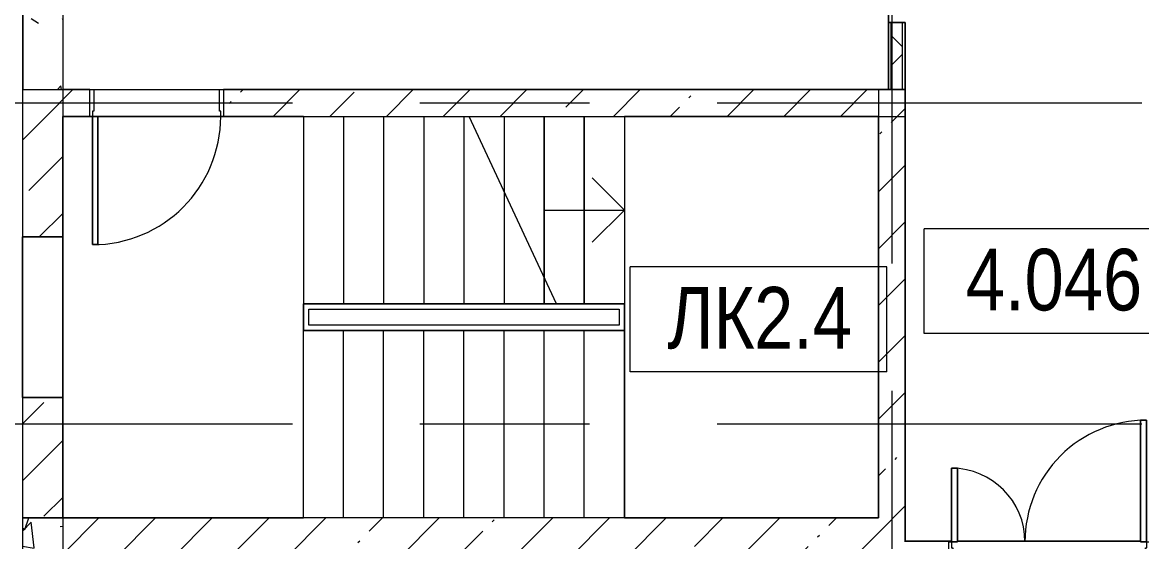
# Model space of a CAD drawing. Header units: millimetres. Extents: x 48966 to 294585, y -43515 to 30344.
# Drawn here: x 57030 to 65399, y 5241 to 9120 of the extents above; entities that cross this region are included whole.
import ezdxf

# ---------------------------------------------------------------- set-up
doc = ezdxf.new("R2010")
doc.units = ezdxf.units.MM
doc.linetypes.add('Осевые', pattern=[6350, 1270, -952.5, 3175, -952.5])
for name, color, linetype, lineweight in [('Двери', 7, 'Continuous', 9), ('Каркас_Импост', 7, 'Continuous', 9), ('Контуры', 7, 'Continuous', 9), ('Линии подступенков-1', 7, 'Continuous', 9), ('Линии свеса', 7, 'Continuous', 9), ('Марки вырезов', 7, 'Continuous', 9), ('Марки помещений', 7, 'Continuous', 9), ('Общие ребра', 7, 'Continuous', 9), ('Оси-2', 7, 'Осевые', 9), ('Панель', 7, 'Continuous', 9), ('Перекрытия', 7, 'Continuous', 9), ('Стены', 7, 'Continuous', 9), ('Стены-1', 7, 'Continuous', 18), ('Черная _1 сплошная', 7, 'Continuous', 9), ('Штриховка разреза-1', 7, 'Continuous', 9)]:
    doc.layers.add(name, color=color, linetype=linetype, lineweight=lineweight)
doc.styles.add('Arial Narrow_1', font='Arial Narrow.ttf', dxfattribs={"height": 460})
pattern_1 = [(45, (0, 0), (-424.264, 424.264), [600, -100, 20, -100]), (45, (0, 424), (-424.264, 424.264), [])]
pattern_2 = [(50, (0, 0), (1457.472, -127.512), [152.4, -1676.4]), (355, (0, 0), (-281.942, 1528.454), [121.92, -1341.12]), (100.451, (121.5, -10.6), (1175.54, 1400.933), [129.52, -1424.72]), (46.184, (0, 406.4), (2168.63, -336.34), [228.6, -2514.6]), (96.636, (180.7, 378.4), (1899.22, 1979.42), [194.28, -2137.08]), (351.184, (0, 406.4), (1899.24, 1979.4), [182.88, -2011.68]), (21, (203.2, 304.8), (1212.915, -818.121), [152.4, -1676.4]), (326, (203.2, 304.8), (494.417, 1473.504), [121.92, -1341.12]), (71.451, (304.3, 236.6), (1707.337, 655.37), [129.52, -1424.72]), (37.5, (0, 0), (24.7094, 676.4402), [67.056, -1257.808, 67.056, -1294.384, -1346.2]), (37.5, (0, 0), (24.7094, 676.4402), [-2686.304, 67.056, -1279.144]), (7.5, (0, 0), (534.558, 801.444), [67.056, -709.168, 67.056, -1227.328, -513.08]), (7.5, (0, 0), (534.558, 801.444), [-2070.608, 67.056, -446.024]), (327.5, (-453.14, 0), (1084.7275, -45.831), [67.056, -440.944, 67.056, -1517.904, -2103.12]), (327.5, (-453.14, 0), (1084.7275, -45.831), [-2092.96, 67.056, -2036.064]), (317.5, (-656.3, 0), (1185.035, 203.414), [67.056, -593.344, 67.056, -985.52, -1493.52]), (317.5, (-656.3, 0), (1185.035, 203.414), [-1712.976, 67.056, -1426.464])]

# ---------------------------------------------------------------- blocks, each defined once
blk = doc.blocks.new('Дверь - Полуторная_001 - ДВ20_21-15-6256128-План 4-го этажа на отм_ _8_400')
at = {"layer": 'Двери'}
for p, q in [((-729, -62.5), (-684, -62.5)), ((-729, -971.5), (-729, -62.5)), ((-684, -62.5), (-684, -971.5)), ((729, -62.5), (684, -62.5)), ((684, -62.5), (684, -611.5)), ((729, -611.5), (729, -62.5)), ((684, -611.5), (729, -611.5)), ((-684, -971.5), (-729, -971.5))]:
    blk.add_line(p, q, dxfattribs=at)
for centre, radius, start, end in [((-729, -62.5), 909, 270, 0), ((729, -62.5), 549, 180, 270)]:
    blk.add_arc(centre, radius, start, end, dxfattribs=at)
at = {"layer": 'Каркас_Импост'}
for p, q in [((-750, 62.5), (-720, 62.5)), ((-750, -62.5), (-750, 62.5)), ((-720, 62.5), (-720, -17.5)), ((720, 62.5), (750, 62.5)), ((720, -17.5), (720, 62.5)), ((750, 62.5), (750, -62.5)), ((-730, -62.5), (-750, -62.5)), ((-730, -17.5), (-730, -62.5)), ((-720, -17.5), (-730, -17.5)), ((730, -17.5), (720, -17.5)), ((730, -62.5), (730, -17.5)), ((750, -62.5), (730, -62.5))]:
    blk.add_line(p, q, dxfattribs=at)
at = {"layer": 'Панель'}
for p, q in [((-684, -62.5), (-729, -62.5)), ((-729, -62.5), (-729, -971.5)), ((-684, -971.5), (-684, -62.5)), ((684, -62.5), (729, -62.5)), ((684, -611.5), (684, -62.5)), ((729, -62.5), (729, -611.5)), ((729, -611.5), (684, -611.5)), ((-729, -971.5), (-684, -971.5))]:
    blk.add_line(p, q, dxfattribs=at)
blk = doc.blocks.new('Дверь - Однопольная - ДВ1__21х10-7160092-План 4-го этажа на отм_ _8_400')
at = {"layer": 'Двери'}
for p, q in [((-479, -100), (-439, -100)), ((-479, -1058), (-479, -100)), ((-439, -100), (-439, -1058)), ((-439, -1058), (-479, -1058))]:
    blk.add_line(p, q, dxfattribs=at)
blk.add_arc((-479, -100), 958, 270, 0, dxfattribs=at)
at = {"layer": 'Каркас_Импост'}
for p, q in [((-500, 100), (-470, 100)), ((-500, -100), (-500, 100)), ((-470, 100), (-470, -60)), ((470, 100), (500, 100)), ((470, -60), (470, 100)), ((500, 100), (500, -100)), ((-480, -60), (-480, -100)), ((-470, -60), (-480, -60)), ((480, -60), (470, -60)), ((480, -100), (480, -60)), ((-480, -100), (-500, -100)), ((500, -100), (480, -100))]:
    blk.add_line(p, q, dxfattribs=at)
at = {"layer": 'Панель'}
for p, q in [((-439, -100), (-479, -100)), ((-479, -100), (-479, -1058)), ((-439, -1058), (-439, -100)), ((-479, -1058), (-439, -1058))]:
    blk.add_line(p, q, dxfattribs=at)
blk = doc.blocks.new('Марка помещения_Р - Марка помещения-4575829-План 4-го этажа на отм_ _8_400')
at = {"layer": 'Марки помещений'}
for p, q in [((-4.79375, -1.95625), (-4.79375, 1.95625)), ((4.79375, 1.95625), (-4.79375, 1.95625)), ((4.79375, -1.95625), (4.79375, 1.95625)), ((4.79375, -1.95625), (-4.79375, -1.95625))]:
    blk.add_line(p, q, dxfattribs=at)

msp = doc.modelspace()

# ---------------------------------------------------------------- hatches: boundary and pattern name
at = {"layer": 'Штриховка разреза-1'}
h = msp.add_hatch(dxfattribs=at)
h.set_pattern_fill('FP_5', color=256, style=0, pattern_type=2)
h.set_pattern_definition([(45, (0, 0), (-212.132, 212.132), []), (135, (0, 0), (-212.132, -212.132), [])])
h.paths.add_polyline_path([(63526.6, 8619.1), (63611.6, 8619.1), (63611.6, 9119.6), (63526.6, 9119.6)], flags=0)
h.paths.add_polyline_path([(63526.6, 10619.6), (63611.6, 10619.6), (63611.6, 11017.1), (63526.6, 11017.1), (63526.6, 10737.4)], flags=0)
h = msp.add_hatch(dxfattribs=at)
h.set_pattern_fill('FP_8', color=256, style=0, pattern_type=2)
h.set_pattern_definition(pattern_2)
h.paths.add_polyline_path([(57334.1, 8617.1), (57334.1, 9217.1), (57034.1, 9217.1), (57034.1, 8617.1)], flags=0)
h = msp.add_hatch(dxfattribs=at)
h.set_pattern_fill('FP_4', color=256, style=0, pattern_type=2)
h.set_pattern_definition(pattern_1)
h.paths.add_polyline_path([(62855.9, 8417.1), (63631.6, 8417.1), (63631.6, 8617.1), (58534.1, 8617.1), (58534.1, 8417.1), (61235.4, 8417.1)], flags=0)
h.paths.add_polyline_path([(57534.1, 8417.1), (57534.1, 8617.1), (57031.6, 8617.1), (57031.6, 8417.1), (57331.6, 8417.1)], flags=0)
h = msp.add_hatch(dxfattribs=at)
h.set_pattern_fill('FP_4', color=256, style=0, pattern_type=2)
h.set_pattern_definition(pattern_1)
h.paths.add_polyline_path([(63606.6, 5117.1), (63631.6, 5117.1), (63631.6, 8617.1), (63431.6, 8617.1), (63431.6, 5117.1)], flags=0)
h = msp.add_hatch(dxfattribs=at)
h.set_pattern_fill('FP_4', color=256, style=0, pattern_type=2)
h.set_pattern_definition(pattern_1)
h.paths.add_polyline_path([(57031.6, 5417.1), (57331.6, 5417.1), (57331.6, 6317.1), (57031.6, 6317.1), (57031.6, 6244.2)], flags=0)
h.paths.add_polyline_path([(57331.6, 7517.1), (57331.6, 8417.1), (57031.6, 8417.1), (57031.6, 7517.1)], flags=0)
h = msp.add_hatch(dxfattribs=at)
h.set_pattern_fill('FP_4', color=256, style=0, pattern_type=2)
h.set_pattern_definition(pattern_1)
h.paths.add_polyline_path([(57031.6, 5417.1), (57331.6, 5417.1), (57331.6, 6317.1), (57031.6, 6317.1), (57031.6, 6244.2)], flags=0)
h.paths.add_polyline_path([(57031.6, 7517.1), (57331.6, 7517.1), (57331.6, 8417.1), (57031.6, 8417.1)], flags=0)
h = msp.add_hatch(dxfattribs=at)
h.set_pattern_fill('FP_8', color=256, style=0, pattern_type=2)
h.set_pattern_definition(pattern_2)
h.paths.add_polyline_path([(57331.6, 4557.1), (57331.6, 5417.1), (57031.6, 5417.1), (57031.6, 4557.1)], flags=0)
h = msp.add_hatch(dxfattribs=at)
h.set_pattern_fill('FP_4', color=256, style=0, pattern_type=2)
h.set_pattern_definition(pattern_1)
h.paths.add_polyline_path([(63431.6, 5117.1), (63431.6, 5417.1), (57331.6, 5417.1), (57331.6, 5117.1), (62855.9, 5117.1)], flags=0)

# ---------------------------------------------------------------- linework, layer by layer
at = {"layer": 'Контуры'}
for p, q in [((57331.6, 8417.1), (57331.6, 5417.1)), ((59131.6, 8417.1), (57331.6, 8417.1)), ((57331.6, 8417.1), (57331.6, 5417.1)), ((59131.6, 8417.1), (57331.6, 8417.1)), ((57331.6, 8417.1), (57331.6, 5417.1)), ((59131.6, 8417.1), (57331.6, 8417.1)), ((57331.6, 8417.1), (57331.6, 5417.1)), ((59131.6, 8417.1), (57331.6, 8417.1)), ((57331.6, 8417.1), (57331.6, 5417.1)), ((58831.6, 8417.1), (57331.6, 8417.1)), ((58831.6, 8417.1), (61831.6, 8417.1)), ((59131.6, 8417.1), (59131.6, 7017.1)), ((59131.6, 8417.1), (59131.6, 7017.1)), ((59131.6, 8417.1), (59131.6, 7017.1)), ((59131.6, 8417.1), (59131.6, 7017.1)), ((59131.6, 8417.1), (60370.8, 8417.1)), ((59131.6, 8417.1), (61531.6, 8417.1)), ((59131.6, 8417.1), (61831.6, 8417.1)), ((59131.6, 8417.1), (61531.6, 8417.1)), ((59161.6, 8417.1), (61561.6, 8417.1)), ((63431.6, 8417.1), (61531.6, 8417.1)), ((63431.6, 8417.1), (61531.6, 8417.1)), ((61531.6, 8417.1), (61531.6, 7017.1)), ((61531.6, 8417.1), (61531.6, 7017.1)), ((63431.6, 8417.1), (61561.6, 8417.1)), ((63431.6, 8417.1), (61831.6, 8417.1)), ((63431.6, 8417.1), (61831.6, 8417.1)), ((63431.6, 5417.1), (63431.6, 8417.1)), ((63431.6, 5417.1), (63431.6, 8417.1)), ((63431.6, 5417.1), (63431.6, 8417.1)), ((63431.6, 5417.1), (63431.6, 8417.1)), ((63431.6, 5417.1), (63431.6, 8417.1)), ((59131.6, 6817.1), (59131.6, 7017.1)), ((59131.6, 6817.1), (59131.6, 7017.1)), ((59131.6, 7017.1), (61023.6, 7017.1)), ((59131.6, 7017.1), (61531.6, 7017.1)), ((59131.6, 7017.1), (61531.6, 7017.1)), ((59131.6, 7017.1), (61531.6, 7017.1)), ((59131.6, 7017.1), (61531.6, 7017.1)), ((59161.6, 7017.1), (61531.6, 7017.1)), ((61531.6, 7017.1), (61531.6, 6817.1)), ((61531.6, 7017.1), (61531.6, 6817.1)), ((59131.6, 5417.1), (59131.6, 6817.1)), ((59131.6, 5417.1), (59131.6, 6817.1)), ((59131.6, 5417.1), (59131.6, 6817.1)), ((59131.6, 5417.1), (59131.6, 6817.1)), ((61531.6, 6817.1), (59131.6, 6817.1)), ((61531.6, 6817.1), (59131.6, 6817.1)), ((61531.6, 6817.1), (59131.6, 6817.1)), ((61531.6, 6817.1), (59131.6, 6817.1)), ((61531.6, 5417.1), (61531.6, 6817.1)), ((61531.6, 5417.1), (61531.6, 6817.1)), ((57331.6, 5417.1), (59131.6, 5417.1)), ((57331.6, 5417.1), (59131.6, 5417.1)), ((57331.6, 5417.1), (59131.6, 5417.1)), ((57331.6, 5417.1), (59131.6, 5417.1)), ((57331.6, 5417.1), (59101.6, 5417.1)), ((61801.6, 5417.1), (59101.6, 5417.1)), ((61531.6, 5417.1), (59131.6, 5417.1)), ((61831.6, 5417.1), (59131.6, 5417.1)), ((61531.6, 5417.1), (59131.6, 5417.1)), ((61831.6, 5417.1), (59131.6, 5417.1)), ((61531.6, 5417.1), (63431.6, 5417.1)), ((61531.6, 5417.1), (63431.6, 5417.1)), ((61801.6, 5417.1), (63431.6, 5417.1)), ((61831.6, 5417.1), (63431.6, 5417.1)), ((61831.6, 5417.1), (63431.6, 5417.1))]:
    msp.add_line(p, q, dxfattribs=at)
at = {"layer": 'Линии подступенков-1'}
for p, q in [((59131.6, 8417.1), (59131.6, 7017.1)), ((59131.6, 8417.1), (59131.6, 7017.1)), ((59131.6, 8417.1), (59131.6, 7017.1)), ((59131.6, 8417.1), (59131.6, 7017.1)), ((59131.6, 8417.1), (59131.6, 7017.1)), ((59431.6, 8417.1), (59431.6, 7017.1)), ((59431.6, 8417.1), (59431.6, 7017.1)), ((59431.6, 8417.1), (59431.6, 7017.1)), ((59431.6, 8417.1), (59431.6, 7017.1)), ((59431.6, 8417.1), (59431.6, 7017.1)), ((59731.6, 8417.1), (59731.6, 7017.1)), ((59731.6, 8417.1), (59731.6, 7017.1)), ((59731.6, 8417.1), (59731.6, 7017.1)), ((59731.6, 8417.1), (59731.6, 7017.1)), ((59731.6, 8417.1), (59731.6, 7017.1)), ((60031.6, 8417.1), (60031.6, 7017.1)), ((60031.6, 8417.1), (60031.6, 7017.1)), ((60031.6, 8417.1), (60031.6, 7017.1)), ((60031.6, 8417.1), (60031.6, 7017.1)), ((60031.6, 8417.1), (60031.6, 7017.1)), ((60331.6, 8417.1), (60331.6, 7017.1)), ((60331.6, 8417.1), (60331.6, 7017.1)), ((60331.6, 8417.1), (60331.6, 7017.1)), ((60331.6, 8417.1), (60331.6, 7017.1)), ((60331.6, 8417.1), (60331.6, 7017.1)), ((60631.6, 8417.1), (60631.6, 7017.1)), ((60631.6, 8417.1), (60631.6, 7017.1)), ((60631.6, 8417.1), (60631.6, 7017.1)), ((60631.6, 8417.1), (60631.6, 7017.1)), ((60931.6, 8417.1), (60931.6, 7017.1)), ((60931.6, 8417.1), (60931.6, 7017.1)), ((60931.6, 8417.1), (60931.6, 7017.1)), ((60931.6, 8417.1), (60931.6, 7017.1)), ((61231.6, 8417.1), (61231.6, 7017.1)), ((61231.6, 8417.1), (61231.6, 7017.1)), ((61231.6, 8417.1), (61231.6, 7017.1)), ((61231.6, 8417.1), (61231.6, 7017.1)), ((61531.6, 8417.1), (61531.6, 7017.1)), ((61531.6, 8417.1), (61531.6, 7017.1)), ((61531.6, 8417.1), (61531.6, 7017.1)), ((61531.6, 8417.1), (61531.6, 7017.1)), ((60631.6, 7857.8), (60631.6, 7017.1)), ((60931.6, 7214.4), (60931.6, 7017.1)), ((59131.6, 5417.1), (59131.6, 6817.1)), ((59131.6, 5417.1), (59131.6, 6817.1)), ((59131.6, 5417.1), (59131.6, 6817.1)), ((59131.6, 5417.1), (59131.6, 6817.1)), ((59431.6, 5417.1), (59431.6, 6817.1)), ((59431.6, 5417.1), (59431.6, 6817.1)), ((59431.6, 5417.1), (59431.6, 6817.1)), ((59431.6, 5417.1), (59431.6, 6817.1)), ((59731.6, 5417.1), (59731.6, 6817.1)), ((59731.6, 5417.1), (59731.6, 6817.1)), ((59731.6, 5417.1), (59731.6, 6817.1)), ((59731.6, 5417.1), (59731.6, 6817.1)), ((60031.6, 5417.1), (60031.6, 6817.1)), ((60031.6, 5417.1), (60031.6, 6817.1)), ((60031.6, 5417.1), (60031.6, 6817.1)), ((60031.6, 5417.1), (60031.6, 6817.1)), ((60331.6, 5417.1), (60331.6, 6817.1)), ((60331.6, 5417.1), (60331.6, 6817.1)), ((60331.6, 5417.1), (60331.6, 6817.1)), ((60331.6, 5417.1), (60331.6, 6817.1)), ((60631.6, 5417.1), (60631.6, 6817.1)), ((60631.6, 5417.1), (60631.6, 6817.1)), ((60631.6, 5417.1), (60631.6, 6817.1)), ((60631.6, 5417.1), (60631.6, 6817.1)), ((60931.6, 5417.1), (60931.6, 6817.1)), ((60931.6, 5417.1), (60931.6, 6817.1)), ((60931.6, 5417.1), (60931.6, 6817.1)), ((60931.6, 5417.1), (60931.6, 6817.1)), ((61231.6, 5417.1), (61231.6, 6817.1)), ((61231.6, 5417.1), (61231.6, 6817.1)), ((61231.6, 5417.1), (61231.6, 6817.1)), ((61231.6, 5417.1), (61231.6, 6817.1)), ((61531.6, 5417.1), (61531.6, 6817.1)), ((61531.6, 5417.1), (61531.6, 6817.1)), ((61531.6, 5417.1), (61531.6, 6817.1)), ((61531.6, 5417.1), (61531.6, 6817.1))]:
    msp.add_line(p, q, dxfattribs=at)
at = {"layer": 'Линии свеса'}
for p, q in [((59131.6, 8417.1), (59131.6, 7017.1)), ((59431.6, 8417.1), (59431.6, 7017.1)), ((59431.6, 8417.1), (59431.6, 7017.1)), ((59431.6, 8417.1), (59431.6, 7017.1)), ((59431.6, 8417.1), (59431.6, 7017.1)), ((59431.6, 8417.1), (59431.6, 7017.1)), ((59731.6, 8417.1), (59731.6, 7017.1)), ((59731.6, 8417.1), (59731.6, 7017.1)), ((59731.6, 8417.1), (59731.6, 7017.1)), ((59731.6, 8417.1), (59731.6, 7017.1)), ((59731.6, 8417.1), (59731.6, 7017.1)), ((60031.6, 8417.1), (60031.6, 7017.1)), ((60031.6, 8417.1), (60031.6, 7017.1)), ((60031.6, 8417.1), (60031.6, 7017.1)), ((60031.6, 8417.1), (60031.6, 7017.1)), ((60031.6, 8417.1), (60031.6, 7017.1)), ((60331.6, 8417.1), (60331.6, 7017.1)), ((60331.6, 8417.1), (60331.6, 7017.1)), ((60331.6, 8417.1), (60331.6, 7017.1)), ((60331.6, 8417.1), (60331.6, 7017.1)), ((60331.6, 8417.1), (60331.6, 7017.1)), ((60631.6, 8417.1), (60631.6, 7017.1)), ((60631.6, 8417.1), (60631.6, 7017.1)), ((60631.6, 8417.1), (60631.6, 7017.1)), ((60631.6, 8417.1), (60631.6, 7017.1)), ((60931.6, 8417.1), (60931.6, 7017.1)), ((60931.6, 8417.1), (60931.6, 7017.1)), ((60931.6, 8417.1), (60931.6, 7017.1)), ((60931.6, 8417.1), (60931.6, 7017.1)), ((61231.6, 8417.1), (61231.6, 7017.1)), ((61231.6, 8417.1), (61231.6, 7017.1)), ((61231.6, 8417.1), (61231.6, 7017.1)), ((61231.6, 8417.1), (61231.6, 7017.1)), ((61531.6, 8417.1), (61531.6, 7017.1)), ((61531.6, 8417.1), (61531.6, 7017.1)), ((60631.6, 7857.8), (60631.6, 7017.1)), ((60931.6, 7214.4), (60931.6, 7017.1)), ((59431.6, 5417.1), (59431.6, 6817.1)), ((59431.6, 5417.1), (59431.6, 6817.1)), ((59431.6, 5417.1), (59431.6, 6817.1)), ((59431.6, 5417.1), (59431.6, 6817.1)), ((59731.6, 5417.1), (59731.6, 6817.1)), ((59731.6, 5417.1), (59731.6, 6817.1)), ((59731.6, 5417.1), (59731.6, 6817.1)), ((59731.6, 5417.1), (59731.6, 6817.1)), ((60031.6, 5417.1), (60031.6, 6817.1)), ((60031.6, 5417.1), (60031.6, 6817.1)), ((60031.6, 5417.1), (60031.6, 6817.1)), ((60031.6, 5417.1), (60031.6, 6817.1)), ((60331.6, 5417.1), (60331.6, 6817.1)), ((60331.6, 5417.1), (60331.6, 6817.1)), ((60331.6, 5417.1), (60331.6, 6817.1)), ((60331.6, 5417.1), (60331.6, 6817.1)), ((60631.6, 5417.1), (60631.6, 6817.1)), ((60631.6, 5417.1), (60631.6, 6817.1)), ((60631.6, 5417.1), (60631.6, 6817.1)), ((60631.6, 5417.1), (60631.6, 6817.1)), ((60931.6, 5417.1), (60931.6, 6817.1)), ((60931.6, 5417.1), (60931.6, 6817.1)), ((60931.6, 5417.1), (60931.6, 6817.1)), ((60931.6, 5417.1), (60931.6, 6817.1)), ((61231.6, 5417.1), (61231.6, 6817.1)), ((61231.6, 5417.1), (61231.6, 6817.1)), ((61231.6, 5417.1), (61231.6, 6817.1)), ((61231.6, 5417.1), (61231.6, 6817.1)), ((61531.6, 5417.1), (61531.6, 6817.1)), ((61531.6, 5417.1), (61531.6, 6817.1))]:
    msp.add_line(p, q, dxfattribs=at)
at = {"layer": 'Марки вырезов'}
msp.add_line((61023.6, 7017.1), (60370.8, 8417.1), dxfattribs=at)
at = {"layer": 'Общие ребра'}
for p, q in [((63506.6, 9119.6), (63506.6, 8619.1)), ((63506.6, 8619.1), (63506.6, 9119.6)), ((63526.6, 8619.1), (63526.6, 9119.6)), ((63611.6, 8619.1), (63611.6, 9119.6)), ((63631.6, 8617.1), (63631.6, 9119.6)), ((57034.1, 8617.1), (57334.1, 8617.1)), ((57534.1, 8617.1), (57336.1, 8617.1)), ((63506.6, 8617.1), (58534.1, 8617.1)), ((63506.6, 8617.1), (63611.6, 8617.1)), ((63611.6, 8617.1), (63611.6, 8619.1)), ((57331.6, 8417.1), (57534.1, 8417.1)), ((57331.6, 7517.1), (57331.6, 8417.1)), ((57331.6, 8417.1), (57331.6, 7517.1)), ((58534.1, 8417.1), (63429.6, 8417.1)), ((57331.6, 5417.1), (57331.6, 6317.1)), ((57331.6, 6317.1), (57331.6, 5417.1)), ((57031.6, 5417.1), (57331.6, 5417.1)), ((57031.6, 5417.1), (57331.6, 5417.1)), ((57331.6, 5417.1), (57031.6, 5417.1)), ((57331.6, 5417.1), (57331.6, 5117.1))]:
    msp.add_line(p, q, dxfattribs=at)
at = {"layer": 'Оси-2'}
for p, q in [((57331.6, 25417.1), (57331.6, -41737.8)), ((63531.6, 25417.1), (63531.6, -41737.8)), ((150171.6, 8517.1), (50565.6, 8517.1)), ((150171.6, 6117.1), (50565.6, 6117.1))]:
    msp.add_line(p, q, dxfattribs=at)
at = {"layer": 'Перекрытия'}
for p, q in [((57031.6, 20922.2), (57031.6, -19932.9)), ((63506.6, 8617.1), (63506.6, 11017.1)), ((63506.6, 10619.6), (63506.6, 9119.6)), ((63506.6, 9119.6), (63631.6, 9119.6)), ((63631.6, 9119.6), (63631.6, 5247.1)), ((57331.6, 8617.1), (63506.6, 8617.1)), ((57331.6, 5417.1), (57331.6, 8417.1)), ((57331.6, 8417.1), (58861.6, 8417.1)), ((58861.6, 8417.1), (63431.6, 8417.1)), ((63431.6, 8417.1), (63431.6, 5417.1)), ((63631.6, 5247.1), (63977.6, 5247.1)), ((64022.6, 5247.1), (65390.6, 5247.1))]:
    msp.add_line(p, q, dxfattribs=at)
at = {"layer": 'Стены'}
for p, q in [((57031.6, 6317.1), (57031.6, 7517.1)), ((57331.6, 7517.1), (57031.6, 7517.1)), ((57333.6, 7517.1), (57331.6, 7517.1)), ((57333.6, 7517.1), (57333.6, 6317.1)), ((57031.6, 6317.1), (57331.6, 6317.1)), ((57333.6, 6317.1), (57331.6, 6317.1))]:
    msp.add_line(p, q, dxfattribs=at)
at = {"layer": 'Стены-1'}
for p, q in [((57034.1, 9217.1), (57034.1, 8617.1)), ((57334.1, 8617.1), (57334.1, 9217.1)), ((63506.6, 9119.6), (63504.6, 9119.6)), ((63504.6, 9119.6), (63504.6, 8619.1)), ((63631.6, 9119.6), (63506.6, 9119.6)), ((57034.1, 8617.1), (57031.6, 8617.1)), ((57031.6, 8617.1), (57031.6, 8417.1)), ((57336.1, 8617.1), (57334.1, 8617.1)), ((57534.1, 8417.1), (57534.1, 8617.1)), ((58534.1, 8617.1), (58534.1, 8417.1)), ((63431.6, 8617.1), (63431.6, 5417.1)), ((63631.6, 8617.1), (63431.6, 8617.1)), ((63631.6, 8617.1), (63506.6, 8617.1)), ((63611.6, 8617.1), (63631.6, 8617.1)), ((63631.6, 8417.1), (63631.6, 8617.1)), ((63631.6, 5239.7), (63631.6, 8617.1)), ((57031.6, 8417.1), (57031.6, 7517.1)), ((57031.6, 8417.1), (57031.6, 7517.1)), ((57331.6, 7517.1), (57331.6, 8417.1)), ((57333.6, 8417.1), (57331.6, 8417.1)), ((57333.6, 7517.1), (57333.6, 8417.1)), ((63429.6, 8417.1), (63631.6, 8417.1)), ((57031.6, 7517.1), (57331.6, 7517.1)), ((57031.6, 7517.1), (57331.6, 7517.1)), ((57331.6, 7517.1), (57333.6, 7517.1)), ((57331.6, 6317.1), (57031.6, 6317.1)), ((57031.6, 6317.1), (57031.6, 5417.1)), ((57331.6, 6317.1), (57031.6, 6317.1)), ((57031.6, 6317.1), (57031.6, 5417.1)), ((57331.6, 5417.1), (57331.6, 6317.1)), ((57333.6, 6317.1), (57331.6, 6317.1)), ((57333.6, 5417.1), (57333.6, 6317.1)), ((57031.6, 5417.1), (57031.6, 4557.1)), ((63431.6, 5417.1), (57331.6, 5417.1)), ((57331.6, 5417.1), (57333.6, 5417.1)), ((63977.6, 5241.7), (63633.6, 5241.7)), ((65390.6, 5241.7), (64022.6, 5241.7))]:
    msp.add_line(p, q, dxfattribs=at)
at = {"layer": 'Черная _1 сплошная'}
for p, q in [((60931.6, 7017.1), (60931.6, 8417.1)), ((61231.6, 7017.1), (61231.6, 8417.1)), ((61531.6, 8417.1), (61531.6, 5417.1)), ((61531.6, 7717.1), (61291.2, 7957.5)), ((60931.6, 7717.1), (61531.6, 7717.1)), ((61531.6, 7717.1), (61291.2, 7476.7)), ((61531.6, 7017.1), (59131.6, 7017.1)), ((59131.6, 7017.1), (59131.6, 6817.1)), ((59131.6, 7017.1), (61531.6, 7017.1)), ((59131.6, 6817.1), (59131.6, 7017.1)), ((59171.6, 6857.1), (59171.6, 6977.1)), ((59171.6, 6977.1), (61491.6, 6977.1)), ((61491.6, 6977.1), (61491.6, 6857.1)), ((61531.6, 6817.1), (61531.6, 7017.1)), ((59131.6, 6817.1), (61531.6, 6817.1)), ((61531.6, 6817.1), (59131.6, 6817.1)), ((61491.6, 6857.1), (59171.6, 6857.1))]:
    msp.add_line(p, q, dxfattribs=at)

# ---------------------------------------------------------------- block references
at = {"layer": 'Двери'}
msp.add_blockref('Дверь - Однопольная - ДВ1__21х10-7160092-План 4-го этажа на отм_ _8_400', (58034.1, 8517.1), dxfattribs=at)
at = {"layer": 'Двери', "rotation": 180}
msp.add_blockref('Дверь - Полуторная_001 - ДВ20_21-15-6256128-План 4-го этажа на отм_ _8_400', (64706.6, 5177.1), dxfattribs=at)
at = {"layer": 'Марки помещений', "xscale": 199.9999999999999, "yscale": 199.9999999999999, "zscale": 199.9999999999999}
for p in [(64732, 7186.1), (62533.7, 6901.3)]:
    msp.add_blockref('Марка помещения_Р - Марка помещения-4575829-План 4-го этажа на отм_ _8_400', p, dxfattribs=at)

# ---------------------------------------------------------------- texts
at = {"layer": 'Марки помещений', "char_height": 460, "attachment_point": 1, "style": 'Arial Narrow_1'}
for s, insert, width in [('4.046', (64084.1, 7428), 1587.341), ('ЛК', (61852.8, 7143.1), 785.654), ('2.4', (62501, 7143.1), 881.856)]:
    msp.add_mtext(s, dxfattribs=dict(at, insert=insert, width=width))

doc.saveas('drawing.dxf')
